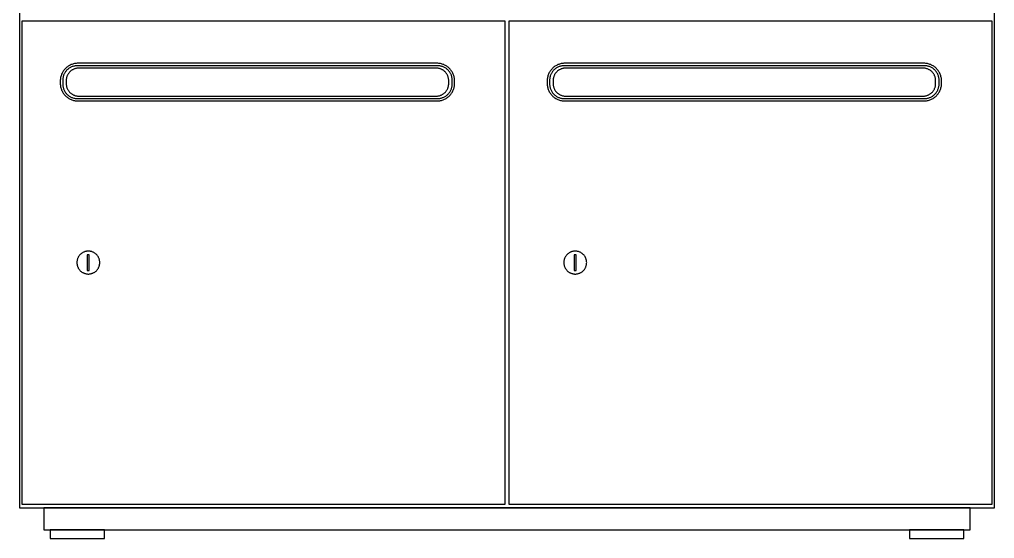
# Model space of a CAD drawing. Header units: millimetres. Extents: x 1075 to 13200, y 678 to 7235.
# Drawn here: x 10491 to 11292, y 3464 to 3890 of the extents above; entities that cross this region are included whole.
import ezdxf

# ---------------------------------------------------------------- set-up
doc = ezdxf.new("R2010")
doc.units = ezdxf.units.MM

msp = doc.modelspace()

# ---------------------------------------------------------------- linework, layer by layer
at = {"color": 0}
for points in [[(11292.31, 4688.75, 0), (10491.31, 4688.75, 0), (10491.31, 3488.75, 0), (11292.31, 3488.75, 0)], [(10890.31, 3888.75, 0), (10493.31, 3888.75, 0), (10493.31, 3491.75, 0), (10890.31, 3491.75, 0)], [(11290.31, 3888.75, 0), (10893.31, 3888.75, 0), (10893.31, 3491.75, 0), (11290.31, 3491.75, 0)], [(10848.81, 3839.73, 0), (10848.79, 3840.47, 0), (10848.73, 3841.21, 0), (10848.64, 3841.94, 0), (10848.51, 3842.65, 0), (10848.35, 3843.35, 0), (10848.16, 3844.04, 0), (10847.93, 3844.72, 0), (10847.67, 3845.38, 0), (10847.38, 3846.02, 0), (10847.05, 3846.65, 0), (10846.71, 3847.25, 0), (10846.33, 3847.84, 0), (10845.92, 3848.41, 0), (10845.49, 3848.96, 0), (10845.03, 3849.49, 0), (10844.55, 3849.99, 0), (10844.05, 3850.47, 0), (10843.52, 3850.93, 0), (10842.97, 3851.36, 0), (10842.4, 3851.77, 0), (10841.81, 3852.14, 0), (10841.21, 3852.49, 0), (10840.58, 3852.81, 0), (10839.94, 3853.11, 0), (10839.28, 3853.37, 0), (10838.6, 3853.59, 0), (10837.92, 3853.79, 0), (10837.21, 3853.95, 0), (10836.5, 3854.08, 0), (10835.77, 3854.17, 0), (10835.04, 3854.23, 0), (10834.29, 3854.25, 0), (10539.33, 3854.25, 0), (10538.58, 3854.23, 0), (10537.85, 3854.17, 0), (10537.12, 3854.08, 0), (10536.4, 3853.95, 0), (10535.7, 3853.79, 0), (10535.01, 3853.59, 0), (10534.34, 3853.37, 0), (10533.68, 3853.11, 0), (10533.04, 3852.81, 0), (10532.41, 3852.49, 0), (10531.8, 3852.14, 0), (10531.21, 3851.77, 0), (10530.64, 3851.36, 0), (10530.1, 3850.93, 0), (10529.57, 3850.47, 0), (10529.06, 3849.99, 0), (10528.58, 3849.49, 0), (10528.13, 3848.96, 0), (10527.7, 3848.41, 0), (10527.29, 3847.84, 0), (10526.91, 3847.25, 0), (10526.56, 3846.65, 0), (10526.24, 3846.02, 0), (10525.95, 3845.38, 0), (10525.69, 3844.72, 0), (10525.46, 3844.04, 0), (10525.27, 3843.35, 0), (10525.1, 3842.65, 0), (10524.98, 3841.94, 0), (10524.88, 3841.21, 0), (10524.83, 3840.47, 0), (10524.81, 3839.73, 0), (10524.81, 3837.77, 0), (10524.83, 3837.02, 0), (10524.88, 3836.28, 0), (10524.98, 3835.56, 0), (10525.1, 3834.84, 0), (10525.27, 3834.14, 0), (10525.46, 3833.45, 0), (10525.69, 3832.78, 0), (10525.95, 3832.12, 0), (10526.24, 3831.48, 0), (10526.56, 3830.85, 0), (10526.91, 3830.24, 0), (10527.29, 3829.65, 0), (10527.7, 3829.08, 0), (10528.13, 3828.53, 0), (10528.58, 3828.01, 0), (10529.06, 3827.5, 0), (10529.57, 3827.02, 0), (10530.1, 3826.57, 0), (10530.64, 3826.13, 0), (10531.21, 3825.73, 0), (10531.8, 3825.35, 0), (10532.41, 3825, 0), (10533.04, 3824.68, 0), (10533.68, 3824.39, 0), (10534.34, 3824.13, 0), (10535.01, 3823.9, 0), (10535.7, 3823.71, 0), (10536.4, 3823.54, 0), (10537.12, 3823.42, 0), (10537.85, 3823.32, 0), (10538.58, 3823.27, 0), (10539.33, 3823.25, 0), (10834.29, 3823.25, 0), (10835.04, 3823.27, 0), (10835.77, 3823.32, 0), (10836.5, 3823.42, 0), (10837.21, 3823.54, 0), (10837.92, 3823.71, 0), (10838.6, 3823.9, 0), (10839.28, 3824.13, 0), (10839.94, 3824.39, 0), (10840.58, 3824.68, 0), (10841.21, 3825, 0), (10841.81, 3825.35, 0), (10842.4, 3825.73, 0), (10842.97, 3826.13, 0), (10843.52, 3826.57, 0), (10844.05, 3827.02, 0), (10844.55, 3827.5, 0), (10845.03, 3828.01, 0), (10845.49, 3828.53, 0), (10845.92, 3829.08, 0), (10846.33, 3829.65, 0), (10846.71, 3830.24, 0), (10847.05, 3830.85, 0), (10847.38, 3831.48, 0), (10847.67, 3832.12, 0), (10847.93, 3832.78, 0), (10848.16, 3833.45, 0), (10848.35, 3834.14, 0), (10848.51, 3834.84, 0), (10848.64, 3835.56, 0), (10848.73, 3836.28, 0), (10848.79, 3837.02, 0), (10848.81, 3837.77, 0)], [(11248.81, 3839.73, 0), (11248.79, 3840.47, 0), (11248.73, 3841.21, 0), (11248.64, 3841.94, 0), (11248.51, 3842.65, 0), (11248.35, 3843.35, 0), (11248.16, 3844.04, 0), (11247.93, 3844.72, 0), (11247.67, 3845.38, 0), (11247.38, 3846.02, 0), (11247.05, 3846.65, 0), (11246.71, 3847.25, 0), (11246.33, 3847.84, 0), (11245.92, 3848.41, 0), (11245.49, 3848.96, 0), (11245.03, 3849.49, 0), (11244.55, 3849.99, 0), (11244.05, 3850.47, 0), (11243.52, 3850.93, 0), (11242.97, 3851.36, 0), (11242.4, 3851.77, 0), (11241.81, 3852.14, 0), (11241.21, 3852.49, 0), (11240.58, 3852.81, 0), (11239.94, 3853.11, 0), (11239.28, 3853.37, 0), (11238.6, 3853.59, 0), (11237.92, 3853.79, 0), (11237.21, 3853.95, 0), (11236.5, 3854.08, 0), (11235.77, 3854.17, 0), (11235.04, 3854.23, 0), (11234.29, 3854.25, 0), (10939.33, 3854.25, 0), (10938.58, 3854.23, 0), (10937.85, 3854.17, 0), (10937.12, 3854.08, 0), (10936.4, 3853.95, 0), (10935.7, 3853.79, 0), (10935.01, 3853.59, 0), (10934.34, 3853.37, 0), (10933.68, 3853.11, 0), (10933.04, 3852.81, 0), (10932.41, 3852.49, 0), (10931.8, 3852.14, 0), (10931.21, 3851.77, 0), (10930.64, 3851.36, 0), (10930.1, 3850.93, 0), (10929.57, 3850.47, 0), (10929.06, 3849.99, 0), (10928.58, 3849.49, 0), (10928.13, 3848.96, 0), (10927.7, 3848.41, 0), (10927.29, 3847.84, 0), (10926.91, 3847.25, 0), (10926.56, 3846.65, 0), (10926.24, 3846.02, 0), (10925.95, 3845.38, 0), (10925.69, 3844.72, 0), (10925.46, 3844.04, 0), (10925.27, 3843.35, 0), (10925.1, 3842.65, 0), (10924.98, 3841.94, 0), (10924.88, 3841.21, 0), (10924.83, 3840.47, 0), (10924.81, 3839.73, 0), (10924.81, 3837.77, 0), (10924.83, 3837.02, 0), (10924.88, 3836.28, 0), (10924.98, 3835.56, 0), (10925.1, 3834.84, 0), (10925.27, 3834.14, 0), (10925.46, 3833.45, 0), (10925.69, 3832.78, 0), (10925.95, 3832.12, 0), (10926.24, 3831.48, 0), (10926.56, 3830.85, 0), (10926.91, 3830.24, 0), (10927.29, 3829.65, 0), (10927.7, 3829.08, 0), (10928.13, 3828.53, 0), (10928.58, 3828.01, 0), (10929.06, 3827.5, 0), (10929.57, 3827.02, 0), (10930.1, 3826.57, 0), (10930.64, 3826.13, 0), (10931.21, 3825.73, 0), (10931.8, 3825.35, 0), (10932.41, 3825, 0), (10933.04, 3824.68, 0), (10933.68, 3824.39, 0), (10934.34, 3824.13, 0), (10935.01, 3823.9, 0), (10935.7, 3823.71, 0), (10936.4, 3823.54, 0), (10937.12, 3823.42, 0), (10937.85, 3823.32, 0), (10938.58, 3823.27, 0), (10939.33, 3823.25, 0), (11234.29, 3823.25, 0), (11235.04, 3823.27, 0), (11235.77, 3823.32, 0), (11236.5, 3823.42, 0), (11237.21, 3823.54, 0), (11237.92, 3823.71, 0), (11238.6, 3823.9, 0), (11239.28, 3824.13, 0), (11239.94, 3824.39, 0), (11240.58, 3824.68, 0), (11241.21, 3825, 0), (11241.81, 3825.35, 0), (11242.4, 3825.73, 0), (11242.97, 3826.13, 0), (11243.52, 3826.57, 0), (11244.05, 3827.02, 0), (11244.55, 3827.5, 0), (11245.03, 3828.01, 0), (11245.49, 3828.53, 0), (11245.92, 3829.08, 0), (11246.33, 3829.65, 0), (11246.71, 3830.24, 0), (11247.05, 3830.85, 0), (11247.38, 3831.48, 0), (11247.67, 3832.12, 0), (11247.93, 3832.78, 0), (11248.16, 3833.45, 0), (11248.35, 3834.14, 0), (11248.51, 3834.84, 0), (11248.64, 3835.56, 0), (11248.73, 3836.28, 0), (11248.79, 3837.02, 0), (11248.81, 3837.77, 0)], [(10846.81, 3840.25, 0), (10846.79, 3840.87, 0), (10846.75, 3841.47, 0), (10846.67, 3842.07, 0), (10846.56, 3842.66, 0), (10846.43, 3843.25, 0), (10846.27, 3843.81, 0), (10846.08, 3844.37, 0), (10845.86, 3844.92, 0), (10845.62, 3845.45, 0), (10845.36, 3845.97, 0), (10845.07, 3846.47, 0), (10844.76, 3846.95, 0), (10844.42, 3847.43, 0), (10844.07, 3847.88, 0), (10843.69, 3848.31, 0), (10843.29, 3848.73, 0), (10842.87, 3849.13, 0), (10842.44, 3849.51, 0), (10841.99, 3849.86, 0), (10841.52, 3850.2, 0), (10841.03, 3850.51, 0), (10840.53, 3850.8, 0), (10840.01, 3851.06, 0), (10839.48, 3851.3, 0), (10838.93, 3851.52, 0), (10838.37, 3851.71, 0), (10837.81, 3851.87, 0), (10837.23, 3852, 0), (10836.63, 3852.11, 0), (10836.03, 3852.19, 0), (10835.43, 3852.23, 0), (10834.81, 3852.25, 0), (10538.81, 3852.25, 0), (10538.19, 3852.23, 0), (10537.58, 3852.19, 0), (10536.98, 3852.11, 0), (10536.39, 3852, 0), (10535.81, 3851.87, 0), (10535.24, 3851.71, 0), (10534.69, 3851.52, 0), (10534.14, 3851.3, 0), (10533.61, 3851.06, 0), (10533.09, 3850.8, 0), (10532.59, 3850.51, 0), (10532.1, 3850.2, 0), (10531.63, 3849.86, 0), (10531.18, 3849.51, 0), (10530.74, 3849.13, 0), (10530.33, 3848.73, 0), (10529.93, 3848.31, 0), (10529.55, 3847.88, 0), (10529.19, 3847.43, 0), (10528.86, 3846.95, 0), (10528.55, 3846.47, 0), (10528.26, 3845.97, 0), (10527.99, 3845.45, 0), (10527.75, 3844.92, 0), (10527.54, 3844.37, 0), (10527.35, 3843.81, 0), (10527.19, 3843.25, 0), (10527.05, 3842.66, 0), (10526.95, 3842.07, 0), (10526.87, 3841.47, 0), (10526.82, 3840.87, 0), (10526.81, 3840.25, 0), (10526.81, 3837.25, 0), (10526.82, 3836.63, 0), (10526.87, 3836.02, 0), (10526.95, 3835.42, 0), (10527.05, 3834.83, 0), (10527.19, 3834.25, 0), (10527.35, 3833.68, 0), (10527.54, 3833.12, 0), (10527.75, 3832.58, 0), (10527.99, 3832.05, 0), (10528.26, 3831.53, 0), (10528.55, 3831.03, 0), (10528.86, 3830.54, 0), (10529.19, 3830.07, 0), (10529.55, 3829.62, 0), (10529.93, 3829.18, 0), (10530.33, 3828.77, 0), (10530.74, 3828.37, 0), (10531.18, 3827.99, 0), (10531.63, 3827.63, 0), (10532.1, 3827.3, 0), (10532.59, 3826.99, 0), (10533.09, 3826.7, 0), (10533.61, 3826.43, 0), (10534.14, 3826.19, 0), (10534.69, 3825.98, 0), (10535.24, 3825.79, 0), (10535.81, 3825.63, 0), (10536.39, 3825.49, 0), (10536.98, 3825.39, 0), (10537.58, 3825.31, 0), (10538.19, 3825.26, 0), (10538.81, 3825.25, 0), (10834.81, 3825.25, 0), (10835.43, 3825.26, 0), (10836.03, 3825.31, 0), (10836.63, 3825.39, 0), (10837.23, 3825.49, 0), (10837.81, 3825.63, 0), (10838.37, 3825.79, 0), (10838.93, 3825.98, 0), (10839.48, 3826.19, 0), (10840.01, 3826.43, 0), (10840.53, 3826.7, 0), (10841.03, 3826.99, 0), (10841.52, 3827.3, 0), (10841.99, 3827.63, 0), (10842.44, 3827.99, 0), (10842.87, 3828.37, 0), (10843.29, 3828.77, 0), (10843.69, 3829.18, 0), (10844.07, 3829.62, 0), (10844.42, 3830.07, 0), (10844.76, 3830.54, 0), (10845.07, 3831.03, 0), (10845.36, 3831.53, 0), (10845.62, 3832.05, 0), (10845.86, 3832.58, 0), (10846.08, 3833.12, 0), (10846.27, 3833.68, 0), (10846.43, 3834.25, 0), (10846.56, 3834.83, 0), (10846.67, 3835.42, 0), (10846.75, 3836.02, 0), (10846.79, 3836.63, 0), (10846.81, 3837.25, 0)], [(10843.92, 3840.05, 0), (10843.9, 3840.58, 0), (10843.86, 3841.09, 0), (10843.8, 3841.6, 0), (10843.71, 3842.1, 0), (10843.6, 3842.59, 0), (10843.46, 3843.07, 0), (10843.3, 3843.55, 0), (10843.12, 3844.01, 0), (10842.91, 3844.46, 0), (10842.69, 3844.9, 0), (10842.44, 3845.32, 0), (10842.18, 3845.73, 0), (10841.9, 3846.13, 0), (10841.59, 3846.52, 0), (10841.28, 3846.89, 0), (10840.94, 3847.24, 0), (10840.59, 3847.58, 0), (10840.22, 3847.9, 0), (10839.83, 3848.2, 0), (10839.43, 3848.48, 0), (10839.02, 3848.75, 0), (10838.6, 3848.99, 0), (10838.16, 3849.21, 0), (10837.71, 3849.42, 0), (10837.25, 3849.6, 0), (10836.77, 3849.76, 0), (10836.29, 3849.9, 0), (10835.8, 3850.01, 0), (10835.3, 3850.1, 0), (10834.79, 3850.17, 0), (10834.28, 3850.2, 0), (10833.75, 3850.22, 0), (10539.86, 3850.22, 0), (10539.34, 3850.2, 0), (10538.83, 3850.17, 0), (10538.32, 3850.1, 0), (10537.82, 3850.01, 0), (10537.33, 3849.9, 0), (10536.84, 3849.76, 0), (10536.37, 3849.6, 0), (10535.91, 3849.42, 0), (10535.46, 3849.21, 0), (10535.02, 3848.99, 0), (10534.6, 3848.75, 0), (10534.18, 3848.48, 0), (10533.79, 3848.2, 0), (10533.4, 3847.9, 0), (10533.03, 3847.58, 0), (10532.68, 3847.24, 0), (10532.34, 3846.89, 0), (10532.02, 3846.52, 0), (10531.72, 3846.13, 0), (10531.44, 3845.73, 0), (10531.17, 3845.32, 0), (10530.93, 3844.9, 0), (10530.7, 3844.46, 0), (10530.5, 3844.01, 0), (10530.32, 3843.55, 0), (10530.16, 3843.07, 0), (10530.02, 3842.59, 0), (10529.91, 3842.1, 0), (10529.82, 3841.6, 0), (10529.75, 3841.09, 0), (10529.71, 3840.58, 0), (10529.7, 3840.05, 0), (10529.7, 3837.44, 0), (10529.71, 3836.92, 0), (10529.75, 3836.4, 0), (10529.82, 3835.9, 0), (10529.91, 3835.4, 0), (10530.02, 3834.9, 0), (10530.16, 3834.42, 0), (10530.32, 3833.95, 0), (10530.5, 3833.49, 0), (10530.7, 3833.04, 0), (10530.93, 3832.6, 0), (10531.17, 3832.17, 0), (10531.44, 3831.76, 0), (10531.72, 3831.36, 0), (10532.02, 3830.98, 0), (10532.34, 3830.61, 0), (10532.68, 3830.26, 0), (10533.03, 3829.92, 0), (10533.4, 3829.6, 0), (10533.79, 3829.3, 0), (10534.18, 3829.02, 0), (10534.6, 3828.75, 0), (10535.02, 3828.51, 0), (10535.46, 3828.28, 0), (10535.91, 3828.08, 0), (10536.37, 3827.9, 0), (10536.84, 3827.74, 0), (10537.33, 3827.6, 0), (10537.82, 3827.48, 0), (10538.32, 3827.4, 0), (10538.83, 3827.33, 0), (10539.34, 3827.29, 0), (10539.86, 3827.28, 0), (10833.75, 3827.28, 0), (10834.28, 3827.29, 0), (10834.79, 3827.33, 0), (10835.3, 3827.4, 0), (10835.8, 3827.48, 0), (10836.29, 3827.6, 0), (10836.77, 3827.74, 0), (10837.25, 3827.9, 0), (10837.71, 3828.08, 0), (10838.16, 3828.28, 0), (10838.6, 3828.51, 0), (10839.02, 3828.75, 0), (10839.43, 3829.02, 0), (10839.83, 3829.3, 0), (10840.22, 3829.6, 0), (10840.59, 3829.92, 0), (10840.94, 3830.26, 0), (10841.28, 3830.61, 0), (10841.59, 3830.98, 0), (10841.9, 3831.36, 0), (10842.18, 3831.76, 0), (10842.44, 3832.17, 0), (10842.69, 3832.6, 0), (10842.91, 3833.04, 0), (10843.12, 3833.49, 0), (10843.3, 3833.95, 0), (10843.46, 3834.42, 0), (10843.6, 3834.9, 0), (10843.71, 3835.4, 0), (10843.8, 3835.9, 0), (10843.86, 3836.4, 0), (10843.9, 3836.92, 0), (10843.92, 3837.44, 0)], [(11246.81, 3840.25, 0), (11246.79, 3840.87, 0), (11246.75, 3841.47, 0), (11246.67, 3842.07, 0), (11246.56, 3842.66, 0), (11246.43, 3843.25, 0), (11246.27, 3843.81, 0), (11246.08, 3844.37, 0), (11245.86, 3844.92, 0), (11245.62, 3845.45, 0), (11245.36, 3845.97, 0), (11245.07, 3846.47, 0), (11244.76, 3846.95, 0), (11244.42, 3847.43, 0), (11244.07, 3847.88, 0), (11243.69, 3848.31, 0), (11243.29, 3848.73, 0), (11242.87, 3849.13, 0), (11242.44, 3849.51, 0), (11241.99, 3849.86, 0), (11241.52, 3850.2, 0), (11241.03, 3850.51, 0), (11240.53, 3850.8, 0), (11240.01, 3851.06, 0), (11239.48, 3851.3, 0), (11238.93, 3851.52, 0), (11238.37, 3851.71, 0), (11237.81, 3851.87, 0), (11237.23, 3852, 0), (11236.63, 3852.11, 0), (11236.03, 3852.19, 0), (11235.43, 3852.23, 0), (11234.81, 3852.25, 0), (10938.81, 3852.25, 0), (10938.19, 3852.23, 0), (10937.58, 3852.19, 0), (10936.98, 3852.11, 0), (10936.39, 3852, 0), (10935.81, 3851.87, 0), (10935.24, 3851.71, 0), (10934.69, 3851.52, 0), (10934.14, 3851.3, 0), (10933.61, 3851.06, 0), (10933.09, 3850.8, 0), (10932.59, 3850.51, 0), (10932.1, 3850.2, 0), (10931.63, 3849.86, 0), (10931.18, 3849.51, 0), (10930.74, 3849.13, 0), (10930.33, 3848.73, 0), (10929.93, 3848.31, 0), (10929.55, 3847.88, 0), (10929.19, 3847.43, 0), (10928.86, 3846.95, 0), (10928.55, 3846.47, 0), (10928.26, 3845.97, 0), (10927.99, 3845.45, 0), (10927.75, 3844.92, 0), (10927.54, 3844.37, 0), (10927.35, 3843.81, 0), (10927.19, 3843.25, 0), (10927.05, 3842.66, 0), (10926.95, 3842.07, 0), (10926.87, 3841.47, 0), (10926.82, 3840.87, 0), (10926.81, 3840.25, 0), (10926.81, 3837.25, 0), (10926.82, 3836.63, 0), (10926.87, 3836.02, 0), (10926.95, 3835.42, 0), (10927.05, 3834.83, 0), (10927.19, 3834.25, 0), (10927.35, 3833.68, 0), (10927.54, 3833.12, 0), (10927.75, 3832.58, 0), (10927.99, 3832.05, 0), (10928.26, 3831.53, 0), (10928.55, 3831.03, 0), (10928.86, 3830.54, 0), (10929.19, 3830.07, 0), (10929.55, 3829.62, 0), (10929.93, 3829.18, 0), (10930.33, 3828.77, 0), (10930.74, 3828.37, 0), (10931.18, 3827.99, 0), (10931.63, 3827.63, 0), (10932.1, 3827.3, 0), (10932.59, 3826.99, 0), (10933.09, 3826.7, 0), (10933.61, 3826.43, 0), (10934.14, 3826.19, 0), (10934.69, 3825.98, 0), (10935.24, 3825.79, 0), (10935.81, 3825.63, 0), (10936.39, 3825.49, 0), (10936.98, 3825.39, 0), (10937.58, 3825.31, 0), (10938.19, 3825.26, 0), (10938.81, 3825.25, 0), (11234.81, 3825.25, 0), (11235.43, 3825.26, 0), (11236.03, 3825.31, 0), (11236.63, 3825.39, 0), (11237.23, 3825.49, 0), (11237.81, 3825.63, 0), (11238.37, 3825.79, 0), (11238.93, 3825.98, 0), (11239.48, 3826.19, 0), (11240.01, 3826.43, 0), (11240.53, 3826.7, 0), (11241.03, 3826.99, 0), (11241.52, 3827.3, 0), (11241.99, 3827.63, 0), (11242.44, 3827.99, 0), (11242.87, 3828.37, 0), (11243.29, 3828.77, 0), (11243.69, 3829.18, 0), (11244.07, 3829.62, 0), (11244.42, 3830.07, 0), (11244.76, 3830.54, 0), (11245.07, 3831.03, 0), (11245.36, 3831.53, 0), (11245.62, 3832.05, 0), (11245.86, 3832.58, 0), (11246.08, 3833.12, 0), (11246.27, 3833.68, 0), (11246.43, 3834.25, 0), (11246.56, 3834.83, 0), (11246.67, 3835.42, 0), (11246.75, 3836.02, 0), (11246.79, 3836.63, 0), (11246.81, 3837.25, 0)], [(11243.92, 3840.05, 0), (11243.9, 3840.58, 0), (11243.86, 3841.09, 0), (11243.8, 3841.6, 0), (11243.71, 3842.1, 0), (11243.6, 3842.59, 0), (11243.46, 3843.07, 0), (11243.3, 3843.55, 0), (11243.12, 3844.01, 0), (11242.91, 3844.46, 0), (11242.69, 3844.9, 0), (11242.44, 3845.32, 0), (11242.18, 3845.73, 0), (11241.9, 3846.13, 0), (11241.59, 3846.52, 0), (11241.28, 3846.89, 0), (11240.94, 3847.24, 0), (11240.59, 3847.58, 0), (11240.22, 3847.9, 0), (11239.83, 3848.2, 0), (11239.43, 3848.48, 0), (11239.02, 3848.75, 0), (11238.6, 3848.99, 0), (11238.16, 3849.21, 0), (11237.71, 3849.42, 0), (11237.25, 3849.6, 0), (11236.77, 3849.76, 0), (11236.29, 3849.9, 0), (11235.8, 3850.01, 0), (11235.3, 3850.1, 0), (11234.79, 3850.17, 0), (11234.28, 3850.2, 0), (11233.75, 3850.22, 0), (10939.86, 3850.22, 0), (10939.34, 3850.2, 0), (10938.83, 3850.17, 0), (10938.32, 3850.1, 0), (10937.82, 3850.01, 0), (10937.33, 3849.9, 0), (10936.84, 3849.76, 0), (10936.37, 3849.6, 0), (10935.91, 3849.42, 0), (10935.46, 3849.21, 0), (10935.02, 3848.99, 0), (10934.6, 3848.75, 0), (10934.18, 3848.48, 0), (10933.79, 3848.2, 0), (10933.4, 3847.9, 0), (10933.03, 3847.58, 0), (10932.68, 3847.24, 0), (10932.34, 3846.89, 0), (10932.02, 3846.52, 0), (10931.72, 3846.13, 0), (10931.44, 3845.73, 0), (10931.17, 3845.32, 0), (10930.93, 3844.9, 0), (10930.7, 3844.46, 0), (10930.5, 3844.01, 0), (10930.32, 3843.55, 0), (10930.16, 3843.07, 0), (10930.02, 3842.59, 0), (10929.91, 3842.1, 0), (10929.82, 3841.6, 0), (10929.75, 3841.09, 0), (10929.71, 3840.58, 0), (10929.7, 3840.05, 0), (10929.7, 3837.44, 0), (10929.71, 3836.92, 0), (10929.75, 3836.4, 0), (10929.82, 3835.9, 0), (10929.91, 3835.4, 0), (10930.02, 3834.9, 0), (10930.16, 3834.42, 0), (10930.32, 3833.95, 0), (10930.5, 3833.49, 0), (10930.7, 3833.04, 0), (10930.93, 3832.6, 0), (10931.17, 3832.17, 0), (10931.44, 3831.76, 0), (10931.72, 3831.36, 0), (10932.02, 3830.98, 0), (10932.34, 3830.61, 0), (10932.68, 3830.26, 0), (10933.03, 3829.92, 0), (10933.4, 3829.6, 0), (10933.79, 3829.3, 0), (10934.18, 3829.02, 0), (10934.6, 3828.75, 0), (10935.02, 3828.51, 0), (10935.46, 3828.28, 0), (10935.91, 3828.08, 0), (10936.37, 3827.9, 0), (10936.84, 3827.74, 0), (10937.33, 3827.6, 0), (10937.82, 3827.48, 0), (10938.32, 3827.4, 0), (10938.83, 3827.33, 0), (10939.34, 3827.29, 0), (10939.86, 3827.28, 0), (11233.75, 3827.28, 0), (11234.28, 3827.29, 0), (11234.79, 3827.33, 0), (11235.3, 3827.4, 0), (11235.8, 3827.48, 0), (11236.29, 3827.6, 0), (11236.77, 3827.74, 0), (11237.25, 3827.9, 0), (11237.71, 3828.08, 0), (11238.16, 3828.28, 0), (11238.6, 3828.51, 0), (11239.02, 3828.75, 0), (11239.43, 3829.02, 0), (11239.83, 3829.3, 0), (11240.22, 3829.6, 0), (11240.59, 3829.92, 0), (11240.94, 3830.26, 0), (11241.28, 3830.61, 0), (11241.59, 3830.98, 0), (11241.9, 3831.36, 0), (11242.18, 3831.76, 0), (11242.44, 3832.17, 0), (11242.69, 3832.6, 0), (11242.91, 3833.04, 0), (11243.12, 3833.49, 0), (11243.3, 3833.95, 0), (11243.46, 3834.42, 0), (11243.6, 3834.9, 0), (11243.71, 3835.4, 0), (11243.8, 3835.9, 0), (11243.86, 3836.4, 0), (11243.9, 3836.92, 0), (11243.92, 3837.44, 0)], [(10557.26, 3690.4, 0.48), (10557.25, 3690.88, 0.48), (10557.21, 3691.36, 0.48), (10557.15, 3691.83, 0.48), (10557.07, 3692.3, 0.48), (10556.96, 3692.75, 0.48), (10556.84, 3693.2, 0.48), (10556.69, 3693.63, 0.48), (10556.52, 3694.06, 0.48), (10556.33, 3694.48, 0.48), (10556.12, 3694.88, 0.48), (10555.9, 3695.28, 0.48), (10555.65, 3695.66, 0.48), (10555.39, 3696.03, 0.48), (10555.11, 3696.38, 0.48), (10554.81, 3696.72, 0.48), (10554.5, 3697.05, 0.48), (10554.18, 3697.36, 0.48), (10553.83, 3697.66, 0.48), (10553.48, 3697.94, 0.48), (10553.11, 3698.2, 0.48), (10552.73, 3698.44, 0.48), (10552.33, 3698.67, 0.48), (10551.93, 3698.88, 0.48), (10551.51, 3699.07, 0.48), (10551.09, 3699.23, 0.48), (10550.65, 3699.38, 0.48), (10550.2, 3699.51, 0.48), (10549.75, 3699.61, 0.48), (10549.29, 3699.7, 0.48), (10548.81, 3699.76, 0.48), (10548.34, 3699.79, 0.48), (10547.85, 3699.81, 0.48), (10547.37, 3699.79, 0.48), (10546.89, 3699.76, 0.48), (10546.42, 3699.7, 0.48), (10545.96, 3699.61, 0.48), (10545.51, 3699.51, 0.48), (10545.06, 3699.38, 0.48), (10544.62, 3699.23, 0.48), (10544.2, 3699.07, 0.48), (10543.78, 3698.88, 0.48), (10543.37, 3698.67, 0.48), (10542.98, 3698.44, 0.48), (10542.6, 3698.2, 0.48), (10542.23, 3697.94, 0.48), (10541.87, 3697.66, 0.48), (10541.53, 3697.36, 0.48), (10541.21, 3697.05, 0.48), (10540.89, 3696.72, 0.48), (10540.6, 3696.38, 0.48), (10540.32, 3696.03, 0.48), (10540.06, 3695.66, 0.48), (10539.81, 3695.28, 0.48), (10539.59, 3694.88, 0.48), (10539.38, 3694.48, 0.48), (10539.19, 3694.06, 0.48), (10539.02, 3693.63, 0.48), (10538.87, 3693.2, 0.48), (10538.75, 3692.75, 0.48), (10538.64, 3692.3, 0.48), (10538.56, 3691.83, 0.48), (10538.5, 3691.36, 0.48), (10538.46, 3690.88, 0.48), (10538.45, 3690.4, 0.48), (10538.46, 3689.92, 0.48), (10538.5, 3689.44, 0.48), (10538.56, 3688.97, 0.48), (10538.64, 3688.51, 0.48), (10538.75, 3688.05, 0.48), (10538.87, 3687.61, 0.48), (10539.02, 3687.17, 0.48), (10539.19, 3686.74, 0.48), (10539.38, 3686.33, 0.48), (10539.59, 3685.92, 0.48), (10539.81, 3685.53, 0.48), (10540.06, 3685.15, 0.48), (10540.32, 3684.78, 0.48), (10540.6, 3684.42, 0.48), (10540.89, 3684.08, 0.48), (10541.21, 3683.75, 0.48), (10541.53, 3683.44, 0.48), (10541.87, 3683.15, 0.48), (10542.23, 3682.87, 0.48), (10542.6, 3682.6, 0.48), (10542.98, 3682.36, 0.48), (10543.37, 3682.13, 0.48), (10543.78, 3681.93, 0.48), (10544.2, 3681.74, 0.48), (10544.62, 3681.57, 0.48), (10545.06, 3681.42, 0.48), (10545.51, 3681.29, 0.48), (10545.96, 3681.19, 0.48), (10546.42, 3681.11, 0.48), (10546.89, 3681.05, 0.48), (10547.37, 3681.01, 0.48), (10547.85, 3681, 0.48), (10548.34, 3681.01, 0.48), (10548.81, 3681.05, 0.48), (10549.29, 3681.11, 0.48), (10549.75, 3681.19, 0.48), (10550.2, 3681.29, 0.48), (10550.65, 3681.42, 0.48), (10551.09, 3681.57, 0.48), (10551.51, 3681.74, 0.48), (10551.93, 3681.93, 0.48), (10552.33, 3682.13, 0.48), (10552.73, 3682.36, 0.48), (10553.11, 3682.6, 0.48), (10553.48, 3682.87, 0.48), (10553.83, 3683.15, 0.48), (10554.18, 3683.44, 0.48), (10554.5, 3683.75, 0.48), (10554.81, 3684.08, 0.48), (10555.11, 3684.42, 0.48), (10555.39, 3684.78, 0.48), (10555.65, 3685.15, 0.48), (10555.9, 3685.53, 0.48), (10556.12, 3685.92, 0.48), (10556.33, 3686.33, 0.48), (10556.52, 3686.74, 0.48), (10556.69, 3687.17, 0.48), (10556.84, 3687.61, 0.48), (10556.96, 3688.05, 0.48), (10557.07, 3688.51, 0.48), (10557.15, 3688.97, 0.48), (10557.21, 3689.44, 0.48), (10557.25, 3689.92, 0.48)], [(10548.58, 3696.87, 0.48), (10546.99, 3696.87, 0.48), (10546.99, 3683.84, 0.48), (10548.58, 3683.84, 0.48)], [(10957.26, 3690.4, 0.48), (10957.25, 3690.88, 0.48), (10957.21, 3691.36, 0.48), (10957.15, 3691.83, 0.48), (10957.07, 3692.3, 0.48), (10956.96, 3692.75, 0.48), (10956.84, 3693.2, 0.48), (10956.69, 3693.63, 0.48), (10956.52, 3694.06, 0.48), (10956.33, 3694.48, 0.48), (10956.12, 3694.88, 0.48), (10955.9, 3695.28, 0.48), (10955.65, 3695.66, 0.48), (10955.39, 3696.03, 0.48), (10955.11, 3696.38, 0.48), (10954.81, 3696.72, 0.48), (10954.5, 3697.05, 0.48), (10954.18, 3697.36, 0.48), (10953.83, 3697.66, 0.48), (10953.48, 3697.94, 0.48), (10953.11, 3698.2, 0.48), (10952.73, 3698.44, 0.48), (10952.33, 3698.67, 0.48), (10951.93, 3698.88, 0.48), (10951.51, 3699.07, 0.48), (10951.09, 3699.23, 0.48), (10950.65, 3699.38, 0.48), (10950.2, 3699.51, 0.48), (10949.75, 3699.61, 0.48), (10949.29, 3699.7, 0.48), (10948.81, 3699.76, 0.48), (10948.34, 3699.79, 0.48), (10947.85, 3699.81, 0.48), (10947.37, 3699.79, 0.48), (10946.89, 3699.76, 0.48), (10946.42, 3699.7, 0.48), (10945.96, 3699.61, 0.48), (10945.51, 3699.51, 0.48), (10945.06, 3699.38, 0.48), (10944.62, 3699.23, 0.48), (10944.2, 3699.07, 0.48), (10943.78, 3698.88, 0.48), (10943.37, 3698.67, 0.48), (10942.98, 3698.44, 0.48), (10942.6, 3698.2, 0.48), (10942.23, 3697.94, 0.48), (10941.87, 3697.66, 0.48), (10941.53, 3697.36, 0.48), (10941.21, 3697.05, 0.48), (10940.89, 3696.72, 0.48), (10940.6, 3696.38, 0.48), (10940.32, 3696.03, 0.48), (10940.06, 3695.66, 0.48), (10939.81, 3695.28, 0.48), (10939.59, 3694.88, 0.48), (10939.38, 3694.48, 0.48), (10939.19, 3694.06, 0.48), (10939.02, 3693.63, 0.48), (10938.87, 3693.2, 0.48), (10938.75, 3692.75, 0.48), (10938.64, 3692.3, 0.48), (10938.56, 3691.83, 0.48), (10938.5, 3691.36, 0.48), (10938.46, 3690.88, 0.48), (10938.45, 3690.4, 0.48), (10938.46, 3689.92, 0.48), (10938.5, 3689.44, 0.48), (10938.56, 3688.97, 0.48), (10938.64, 3688.51, 0.48), (10938.75, 3688.05, 0.48), (10938.87, 3687.61, 0.48), (10939.02, 3687.17, 0.48), (10939.19, 3686.74, 0.48), (10939.38, 3686.33, 0.48), (10939.59, 3685.92, 0.48), (10939.81, 3685.53, 0.48), (10940.06, 3685.15, 0.48), (10940.32, 3684.78, 0.48), (10940.6, 3684.42, 0.48), (10940.89, 3684.08, 0.48), (10941.21, 3683.75, 0.48), (10941.53, 3683.44, 0.48), (10941.87, 3683.15, 0.48), (10942.23, 3682.87, 0.48), (10942.6, 3682.6, 0.48), (10942.98, 3682.36, 0.48), (10943.37, 3682.13, 0.48), (10943.78, 3681.93, 0.48), (10944.2, 3681.74, 0.48), (10944.62, 3681.57, 0.48), (10945.06, 3681.42, 0.48), (10945.51, 3681.29, 0.48), (10945.96, 3681.19, 0.48), (10946.42, 3681.11, 0.48), (10946.89, 3681.05, 0.48), (10947.37, 3681.01, 0.48), (10947.85, 3681, 0.48), (10948.34, 3681.01, 0.48), (10948.81, 3681.05, 0.48), (10949.29, 3681.11, 0.48), (10949.75, 3681.19, 0.48), (10950.2, 3681.29, 0.48), (10950.65, 3681.42, 0.48), (10951.09, 3681.57, 0.48), (10951.51, 3681.74, 0.48), (10951.93, 3681.93, 0.48), (10952.33, 3682.13, 0.48), (10952.73, 3682.36, 0.48), (10953.11, 3682.6, 0.48), (10953.48, 3682.87, 0.48), (10953.83, 3683.15, 0.48), (10954.18, 3683.44, 0.48), (10954.5, 3683.75, 0.48), (10954.81, 3684.08, 0.48), (10955.11, 3684.42, 0.48), (10955.39, 3684.78, 0.48), (10955.65, 3685.15, 0.48), (10955.9, 3685.53, 0.48), (10956.12, 3685.92, 0.48), (10956.33, 3686.33, 0.48), (10956.52, 3686.74, 0.48), (10956.69, 3687.17, 0.48), (10956.84, 3687.61, 0.48), (10956.96, 3688.05, 0.48), (10957.07, 3688.51, 0.48), (10957.15, 3688.97, 0.48), (10957.21, 3689.44, 0.48), (10957.25, 3689.92, 0.48)], [(10948.58, 3696.87, 0.48), (10946.99, 3696.87, 0.48), (10946.99, 3683.84, 0.48), (10948.58, 3683.84, 0.48)], [(11272.31, 3488.71, 16.15), (10511.31, 3488.71, 16.15), (10511.31, 3470.71, 16.15), (11272.31, 3470.71, 16.15)], [(10561.25, 3470.68, 16.15), (10516.56, 3470.68, 16.15), (10516.56, 3463.56, 16.15), (10561.25, 3463.56, 16.15)], [(11267.21, 3470.68, 16.15), (11222.52, 3470.68, 16.15), (11222.52, 3463.56, 16.15), (11267.21, 3463.56, 16.15)]]:
    msp.add_polyline3d(points, close=True, dxfattribs=at)

doc.saveas('drawing.dxf')
